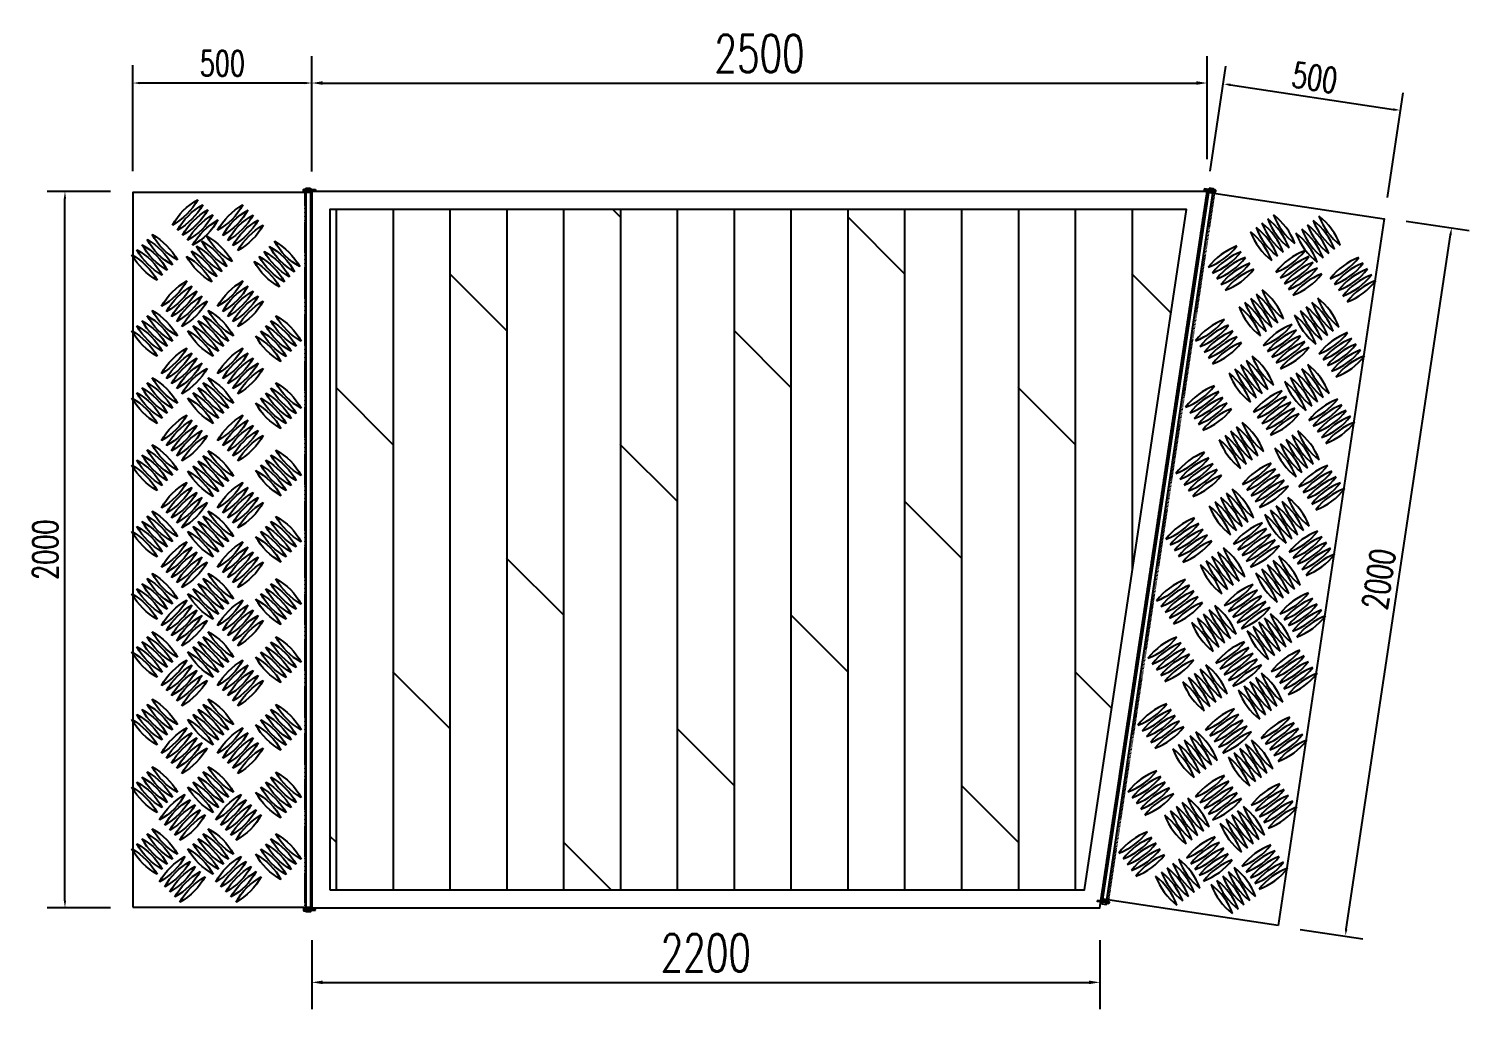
# Model space of a CAD drawing. Header units: millimetres. Extents: x -1491330 to -1355454, y 1413078 to 1531173.
# Drawn here: x -1485669 to -1481646, y 1446481 to 1449218 of the extents above; entities that cross this region are included whole.
import ezdxf

# ---------------------------------------------------------------- set-up
doc = ezdxf.new("R2010")
doc.units = ezdxf.units.MM
doc.header["$LTSCALE"] = 10
doc.linetypes.add('DASHED2', pattern=[0.375, 0.25, -0.125])
doc.layers.get('0').update_dxf_attribs({"linetype": 'CONTINUOUS'})
doc.layers.get('DEFPOINTS').update_dxf_attribs({"linetype": 'CONTINUOUS'})
doc.layers.add('W-bridge approach引桥', color=4, linetype='CONTINUOUS')
doc.layers.add('W-WOOD_FLOOR木地板', color=30, linetype='CONTINUOUS')
doc.styles.add('STANDARD_T3', font='simplex.shx', dxfattribs={"width": 0.7, "bigfont": 'gbcbig.shx'})
doc.dimstyles.new('W&&20', dxfattribs={"dimtxt": 70, "dimasz": 20, "dimexe": 50, "dimexo": 60, "dimgap": 20, "dimtad": 1, "dimdec": 0, "dimzin": 0, "dimdsep": 46, "dimtxsty": 'STANDARD_T3', "dimcen": 0.09, "dimclrd": 1, "dimclre": 1, "dimclrt": 7, "dimazin": 2, "dimtfac": 1, "dimtdec": 0, "dimtix": 1, "dimtmove": 2, "dimatfit": 3, "dimfxl": 0, "dimtolj": 1, "dimtzin": 0, "dimarcsym": 0})
doc.dimstyles.new('W&&30', dxfattribs={"dimtxt": 105, "dimasz": 30, "dimexe": 75, "dimexo": 90, "dimgap": 30, "dimtad": 1, "dimdec": 0, "dimzin": 0, "dimdsep": 46, "dimtxsty": 'STANDARD_T3', "dimcen": 0.09, "dimclrd": 1, "dimclre": 1, "dimclrt": 7, "dimazin": 2, "dimtfac": 1, "dimtdec": 0, "dimtix": 1, "dimtmove": 2, "dimatfit": 3, "dimfxl": 0, "dimtolj": 1, "dimtzin": 0, "dimarcsym": 0})

# ---------------------------------------------------------------- blocks, each defined once
blk = doc.blocks.new('*U105')
at = {"color": 8, "linetype": 'Continuous'}
for p, q in [((-1.3, 2.4), (-2.7, 1.2)), ((0, 1.9), (0, -1.9)), ((-1.3, -2.4), (-2.7, -1.2))]:
    blk.add_line(p, q, dxfattribs=at)
at = {"color": 7, "linetype": 'Continuous'}
for p, q in [((24, 1.9), (0, 1.9)), ((0, 0), (25.6, 0)), ((24, 1.9), (24, 0)), ((25.6, -1.9), (25.6, 0)), ((0, -1.9), (25.6, -1.9))]:
    blk.add_line(p, q, dxfattribs=at)
for centre, radius, start, end in [((-4.1, 0), 3.7, 41.3178, 318.6822), ((-4.1, 0), 1.85, 41.3178, 318.6822), ((0, 3.6), 3.59, 221.3178, 270), ((0, -3.6), 3.59, 90, 138.6822), ((0, 3.6), 1.74, 221.3178, 270), ((0, -3.6), 1.74, 90, 138.6822)]:
    blk.add_arc(centre, radius, start, end, dxfattribs=at)
blk = doc.blocks.new('*U96')
for centre, start, end in [((175.1, 0), 164.0608, 195.9392), ((-175.1, 0), 344.0608, 15.9392)]:
    blk.add_arc(centre, 182.1, start, end)
blk = doc.blocks.new('*U97')
at = {"color": 0, "linetype": 'ByBlock', "lineweight": -2}
for p in [(0, 0), (20, 0), (40, 0), (60, 0), (80, 0)]:
    blk.add_blockref('*U96', p, dxfattribs=at)
blk = doc.blocks.new('*U98')
for centre, start, end in [((175.1, 0), 164.0608, 195.9392), ((-175.1, 0), 344.0608, 15.9392)]:
    blk.add_arc(centre, 182.1, start, end)
blk = doc.blocks.new('*U99')
at = {"color": 0, "linetype": 'ByBlock', "lineweight": -2}
for p in [(0, 0), (20, 0), (40, 0), (60, 0), (80, 0)]:
    blk.add_blockref('*U98', p, dxfattribs=at)
blk = doc.blocks.new('*U100')
for centre, start, end in [((175.1, 0), 164.0608, 195.9392), ((-175.1, 0), 344.0608, 15.9392)]:
    blk.add_arc(centre, 182.1, start, end)
blk = doc.blocks.new('*U101')
at = {"color": 0, "linetype": 'ByBlock', "lineweight": -2}
for p in [(0, 0), (20, 0), (40, 0), (60, 0), (80, 0)]:
    blk.add_blockref('*U100', p, dxfattribs=at)
blk = doc.blocks.new('*U102')
for centre, start, end in [((175.1, 0), 164.0608, 195.9392), ((-175.1, 0), 344.0608, 15.9392)]:
    blk.add_arc(centre, 182.1, start, end)
blk = doc.blocks.new('*U103')
at = {"color": 0, "linetype": 'ByBlock', "lineweight": -2}
for p in [(0, 0), (20, 0), (40, 0), (60, 0), (80, 0)]:
    blk.add_blockref('*U102', p, dxfattribs=at)
blk = doc.blocks.new('*D200')
at = {"layer": 'DEFPOINTS', "color": 0, "transparency": 16777216}
for p in [(-1485378, 1449066.7), (-1485378, 1448760.7), (-1484878, 1448760.1)]:
    blk.add_point(p, dxfattribs=at)
at = {"layer": 'W-bridge approach引桥', "color": 1, "lineweight": -2, "transparency": 16777216}
for p, q in [((-1485378, 1448820.7), (-1485378, 1449116.7)), ((-1484878, 1448820.1), (-1484878, 1449116.7)), ((-1484898, 1449066.7), (-1485358, 1449066.7))]:
    blk.add_line(p, q, dxfattribs=at)
at = {"layer": 'W-bridge approach引桥', "color": 1, "transparency": 16777216}
for points in [[(-1485358, 1449070), (-1485358, 1449063.4), (-1485378, 1449066.7)], [(-1484898, 1449070), (-1484898, 1449063.4), (-1484878, 1449066.7)]]:
    blk.add_solid(points, dxfattribs=at)
at = {"layer": 'W-bridge approach引桥', "color": 7, "transparency": 16777216, "insert": (-1485128, 1449121.7), "char_height": 70, "attachment_point": 5, "style": 'STANDARD_T3'}
blk.add_mtext('\\A1;500', dxfattribs=at)
blk = doc.blocks.new('*D141')
at = {"layer": 'DEFPOINTS', "color": 0, "transparency": 16777216}
for p in [(-1485567.6, 1448763.7), (-1485380, 1448763.7), (-1485380, 1446763.7)]:
    blk.add_point(p, dxfattribs=at)
at = {"layer": 'W-bridge approach引桥', "color": 1, "lineweight": -2, "transparency": 16777216}
for p, q in [((-1485440, 1448763.7), (-1485617.6, 1448763.7)), ((-1485567.6, 1446783.7), (-1485567.6, 1448743.7)), ((-1485440, 1446763.7), (-1485617.6, 1446763.7))]:
    blk.add_line(p, q, dxfattribs=at)
at = {"layer": 'W-bridge approach引桥', "color": 1, "transparency": 16777216}
for points in [[(-1485570.9, 1448743.7), (-1485564.3, 1448743.7), (-1485567.6, 1448763.7)], [(-1485570.9, 1446783.7), (-1485564.3, 1446783.7), (-1485567.6, 1446763.7)]]:
    blk.add_solid(points, dxfattribs=at)
at = {"layer": 'W-bridge approach引桥', "color": 7, "transparency": 16777216, "insert": (-1485622.6, 1447763.7), "char_height": 70, "attachment_point": 5, "rotation": 90, "style": 'STANDARD_T3'}
blk.add_mtext('\\A1;2000', dxfattribs=at)
blk = doc.blocks.new('*D321')
at = {"layer": 'DEFPOINTS', "color": 0, "transparency": 16777216}
for p in [(-1481838.4, 1448990.2), (-1482378.4, 1448761.1), (-1481883.8, 1448687.6)]:
    blk.add_point(p, dxfattribs=at)
at = {"layer": 'W-bridge approach引桥', "color": 1, "lineweight": -2, "transparency": 16777216}
for p, q in [((-1482369.5, 1448820.4), (-1482325.5, 1449113.8)), ((-1482313.1, 1449061.4), (-1481858.2, 1448993.1)), ((-1481874.9, 1448746.9), (-1481831, 1449039.6))]:
    blk.add_line(p, q, dxfattribs=at)
at = {"layer": 'W-bridge approach引桥', "color": 1, "transparency": 16777216}
for points in [[(-1482312.6, 1449064.7), (-1482313.6, 1449058.1), (-1482332.9, 1449064.3)], [(-1481857.7, 1448996.4), (-1481858.7, 1448989.8), (-1481838.4, 1448990.2)]]:
    blk.add_solid(points, dxfattribs=at)
at = {"layer": 'W-bridge approach引桥', "color": 7, "transparency": 16777216, "insert": (-1482077.5, 1449081.6), "char_height": 70, "attachment_point": 5, "rotation": 351.4692, "style": 'STANDARD_T3'}
blk.add_mtext('\\A1;500', dxfattribs=at)
blk = doc.blocks.new('*D320')
at = {"layer": 'DEFPOINTS', "color": 0, "transparency": 16777216}
for p in [(-1481881.3, 1448690.2), (-1481695.8, 1448662.4), (-1482178, 1446712.4)]:
    blk.add_point(p, dxfattribs=at)
at = {"layer": 'W-bridge approach引桥', "color": 1, "lineweight": -2, "transparency": 16777216}
for p, q in [((-1481822, 1448681.3), (-1481646.4, 1448655)), ((-1481989.5, 1446704.3), (-1481698.8, 1448642.6)), ((-1482118.7, 1446703.5), (-1481943.1, 1446677.1))]:
    blk.add_line(p, q, dxfattribs=at)
at = {"layer": 'W-bridge approach引桥', "color": 1, "transparency": 16777216}
for points in [[(-1481702.1, 1448643.1), (-1481695.5, 1448642.1), (-1481695.8, 1448662.4)], [(-1481992.8, 1446704.8), (-1481986.2, 1446703.8), (-1481992.5, 1446684.5)]]:
    blk.add_solid(points, dxfattribs=at)
at = {"layer": 'W-bridge approach引桥', "color": 7, "transparency": 16777216, "insert": (-1481898.6, 1447681.6), "char_height": 70, "attachment_point": 5, "rotation": 81.4692, "style": 'STANDARD_T3'}
blk.add_mtext('\\A1;2000', dxfattribs=at)
blk = doc.blocks.new('*D322')
at = {"layer": 'DEFPOINTS', "color": 0, "transparency": 16777216}
for p in [(-1482378, 1449066.7), (-1484878, 1448763.7), (-1482378, 1448763.7)]:
    blk.add_point(p, dxfattribs=at)
at = {"layer": 'W-WOOD_FLOOR木地板', "color": 1, "lineweight": -2, "transparency": 16777216}
for p, q in [((-1484878, 1448853.7), (-1484878, 1449141.7)), ((-1482378, 1448853.7), (-1482378, 1449141.7)), ((-1484848, 1449066.7), (-1482408, 1449066.7))]:
    blk.add_line(p, q, dxfattribs=at)
at = {"layer": 'W-WOOD_FLOOR木地板', "color": 1, "transparency": 16777216}
for points in [[(-1484848, 1449071.7), (-1484848, 1449061.7), (-1484878, 1449066.7)], [(-1482408, 1449071.7), (-1482408, 1449061.7), (-1482378, 1449066.7)]]:
    blk.add_solid(points, dxfattribs=at)
at = {"layer": 'W-WOOD_FLOOR木地板', "color": 7, "transparency": 16777216, "insert": (-1483628, 1449149.2), "char_height": 105, "attachment_point": 5, "style": 'STANDARD_T3'}
blk.add_mtext('\\A1;2500', dxfattribs=at)
blk = doc.blocks.new('*D323')
at = {"layer": 'DEFPOINTS', "color": 0, "transparency": 16777216}
for p in [(-1484878, 1446763.7), (-1482678, 1446763.7), (-1482678, 1446555.5)]:
    blk.add_point(p, dxfattribs=at)
at = {"layer": 'W-WOOD_FLOOR木地板', "color": 1, "lineweight": -2, "transparency": 16777216}
for p, q in [((-1484878, 1446673.7), (-1484878, 1446480.5)), ((-1482678, 1446673.7), (-1482678, 1446480.5)), ((-1484848, 1446555.5), (-1482708, 1446555.5))]:
    blk.add_line(p, q, dxfattribs=at)
at = {"layer": 'W-WOOD_FLOOR木地板', "color": 1, "transparency": 16777216}
for points in [[(-1484848, 1446560.5), (-1484848, 1446550.5), (-1484878, 1446555.5)], [(-1482708, 1446560.5), (-1482708, 1446550.5), (-1482678, 1446555.5)]]:
    blk.add_solid(points, dxfattribs=at)
at = {"layer": 'W-WOOD_FLOOR木地板', "color": 7, "transparency": 16777216, "insert": (-1483778, 1446638), "char_height": 105, "attachment_point": 5, "style": 'STANDARD_T3'}
blk.add_mtext('\\A1;2200', dxfattribs=at)

msp = doc.modelspace()

# ---------------------------------------------------------------- hatches: boundary and pattern name
at = {"layer": 'W-WOOD_FLOOR木地板'}
h = msp.add_hatch(dxfattribs=at)
h.set_pattern_fill('DOLMIT', color=256, scale=200, angle=90)
h.set_pattern_definition([(90, (-3011969.26, -1009842.58), (-158.748412, 1e-14), []), (135, (-3011969.26, -1009842.6), (-317.49661, -317.49661), [224.50425, -449.008])])
h.paths.add_polyline_path([(-1484828, 1448713.7), (-1484828, 1446813.7), (-1482721, 1446813.7), (-1482436, 1448713.7)])

# ---------------------------------------------------------------- linework, layer by layer
for points in [[(-1485378, 1446765.7), (-1484878, 1446765.7), (-1484878, 1448760.7), (-1485378, 1448760.7)], [(-1482179.7, 1446714.7), (-1482674.2, 1446788.8), (-1482378.3, 1448761.8), (-1481883.8, 1448687.6)]]:
    msp.add_lwpolyline(points, close=True)
at = {"layer": 'W-bridge approach引桥', "linetype": 'DASHED2'}
for points in [[(-1484898, 1446763.7), (-1484878, 1446763.7), (-1484878, 1448762.7), (-1484898, 1448762.7)], [(-1482654.7, 1446783.9), (-1482674.5, 1446786.8), (-1482378, 1448763.7), (-1482358.2, 1448760.8)]]:
    msp.add_lwpolyline(points, close=True, dxfattribs=at)
at = {"layer": 'W-bridge approach引桥', "color": 4}
for points in [[(-1484882, 1448772.7), (-1484882, 1446752.3), (-1484894, 1446752.3), (-1484894, 1448772.7)], [(-1482372.5, 1448773), (-1482672.2, 1446775), (-1482660.4, 1446773.2), (-1482360.7, 1448771.2)]]:
    msp.add_lwpolyline(points, close=True, dxfattribs=at)
at = {"layer": 'W-bridge approach引桥', "color": 3}
for points in [[(-1484878, 1446763.7), (-1482678, 1446763.7), (-1482378, 1448763.7), (-1484878, 1448763.7)], [(-1484828, 1446813.7), (-1482721, 1446813.7), (-1482436, 1448713.7), (-1484828, 1448713.7)]]:
    msp.add_lwpolyline(points, close=True, dxfattribs=at)

# ---------------------------------------------------------------- block references
at = {"color": 0, "xscale": -1}
for name, p, rotation in [('*U101', (-1485175.7, 1448648.9), 315.0000000003766), ('*U99', (-1485049.4, 1448634.3), 315.0000000003766), ('*U97', (-1485345.4, 1448551.6), 224.9999999996235), ('*U103', (-1485192.9, 1448547.3), 224.9999999996235), ('*U103', (-1485004, 1448532.8), 224.9999999996235), ('*U101', (-1485206.1, 1448422), 315.0000000003766), ('*U99', (-1485049.4, 1448422), 315.0000000003766), ('*U97', (-1485345.4, 1448339.2), 224.9999999996235), ('*U103', (-1485188.7, 1448339.2), 224.9999999996235), ('*U103', (-1484999.7, 1448324.7), 224.9999999996235), ('*U101', (-1485206.1, 1448234.5), 315.0000000003766), ('*U99', (-1485049.4, 1448234.5), 315.0000000003766), ('*U97', (-1485345.4, 1448151.8), 224.9999999996235), ('*U103', (-1485188.7, 1448151.8), 224.9999999996235), ('*U103', (-1484999.7, 1448137.2), 224.9999999996235), ('*U101', (-1485206.1, 1448047.1), 315.0000000003766), ('*U99', (-1485049.4, 1448047.1), 315.0000000003766), ('*U97', (-1485345.4, 1447964.3), 224.9999999996235), ('*U103', (-1485188.7, 1447947.6), 224.9999999996235), ('*U103', (-1484999.7, 1447949.8), 224.9999999996235), ('*U101', (-1485206.1, 1447859.6), 315.0000000003766), ('*U99', (-1485049.4, 1447859.6), 315.0000000003766), ('*U97', (-1485345.4, 1447779.1), 224.9999999996235), ('*U103', (-1485188.7, 1447779.1), 224.9999999996235), ('*U103', (-1484999.7, 1447764.6), 224.9999999996235), ('*U101', (-1485206.1, 1447693.3), 315.0000000003766), ('*U99', (-1485049.4, 1447693.3), 315.0000000003766), ('*U97', (-1485345.4, 1447605), 224.9999999996231), ('*U103', (-1485188.7, 1447605), 224.9999999996231), ('*U103', (-1484999.7, 1447590.5), 224.9999999996231), ('*U101', (-1485206.1, 1447530.8), 315.0000000003766), ('*U99', (-1485049.4, 1447530.8), 315.0000000003766), ('*U97', (-1485345.4, 1447442.6), 224.9999999996231), ('*U103', (-1485188.7, 1447442.6), 224.9999999996231), ('*U103', (-1484999.7, 1447428), 224.9999999996231), ('*U101', (-1485206.1, 1447363.1), 315.0000000003766), ('*U99', (-1485049.4, 1447363.1), 315.0000000003766), ('*U97', (-1485345.4, 1447253.9), 224.9999999996231), ('*U103', (-1485188.7, 1447253.9), 224.9999999996231), ('*U103', (-1484999.7, 1447239.3), 224.9999999996231), ('*U101', (-1485206.1, 1447174.4), 315.0000000003766), ('*U99', (-1485049.4, 1447174.4), 315.0000000003766), ('*U97', (-1485345.4, 1447065.2), 224.9999999996231), ('*U103', (-1485188.7, 1447065.2), 224.9999999996231), ('*U103', (-1484999.7, 1447050.6), 224.9999999996231), ('*U101', (-1485211.3, 1446987.7), 315.0000000003769), ('*U99', (-1485054.6, 1446987.7), 315.0000000003769), ('*U97', (-1485345.4, 1446892.6), 224.9999999996231), ('*U103', (-1485188.7, 1446892.6), 224.9999999996231), ('*U103', (-1484999.7, 1446878), 224.9999999996231), ('*U101', (-1485211.3, 1446815.1), 315.0000000003769), ('*U99', (-1485054.6, 1446815.1), 315.0000000003769)]:
    msp.add_blockref(name, p, dxfattribs=dict(at, rotation=rotation))
at = {"color": 0}
for name, p, rotation in [('*U99', (-1482227.5, 1448611.3), 36.46923438967526), ('*U101', (-1482100.4, 1448607), 36.46923438967526), ('*U103', (-1482287.5, 1448517.6), 126.4692343904284), ('*U103', (-1482098.4, 1448504), 126.4692343904284), ('*U97', (-1481947, 1448485.6), 126.4692343904284), ('*U99', (-1482259, 1448401.3), 36.46923438967526), ('*U101', (-1482104, 1448378.1), 36.46923438967526), ('*U103', (-1482322.6, 1448312.4), 126.4692343904284), ('*U103', (-1482133.5, 1448298.8), 126.4692343904284), ('*U97', (-1481978.5, 1448275.6), 126.4692343904284), ('*U99', (-1482286.8, 1448215.9), 36.46923438967526), ('*U101', (-1482131.8, 1448192.7), 36.46923438967526), ('*U103', (-1482350.4, 1448127.1), 126.4692343904284), ('*U103', (-1482161.3, 1448113.4), 126.4692343904284), ('*U97', (-1482006.3, 1448090.2), 126.4692343904284), ('*U99', (-1482314.6, 1448030.6), 36.46923438967526), ('*U101', (-1482159.6, 1448007.3), 36.46923438967526), ('*U103', (-1482378.2, 1447941.7), 126.4692343904284), ('*U103', (-1482191.6, 1447911.5), 126.4692343904284), ('*U97', (-1482034.1, 1447904.8), 126.4692343904284), ('*U99', (-1482342.4, 1447845.2), 36.46923438967526), ('*U101', (-1482187.4, 1447821.9), 36.46923438967526), ('*U103', (-1482405.7, 1447758.5), 126.4692343904284), ('*U103', (-1482216.6, 1447744.9), 126.4692343904284), ('*U97', (-1482061.6, 1447721.7), 126.4692343904284), ('*U99', (-1482367.1, 1447680.7), 36.46923438967526), ('*U101', (-1482212.1, 1447657.5), 36.46923438967526), ('*U103', (-1482431.5, 1447586.4), 126.4692343904288), ('*U103', (-1482242.4, 1447572.8), 126.4692343904288), ('*U97', (-1482087.4, 1447549.5), 126.4692343904288), ('*U99', (-1482391.2, 1447520), 36.46923438967526), ('*U101', (-1482236.2, 1447496.8), 36.46923438967526), ('*U103', (-1482455.6, 1447425.7), 126.4692343904288), ('*U103', (-1482266.5, 1447412.1), 126.4692343904288), ('*U97', (-1482111.5, 1447388.8), 126.4692343904288), ('*U99', (-1482416.1, 1447354.2), 36.46923438967526), ('*U101', (-1482261.1, 1447330.9), 36.46923438967526), ('*U103', (-1482483.6, 1447239.1), 126.4692343904288), ('*U103', (-1482294.5, 1447225.5), 126.4692343904288), ('*U97', (-1482139.5, 1447202.2), 126.4692343904288), ('*U99', (-1482444.1, 1447167.6), 36.46923438967526), ('*U101', (-1482289.1, 1447144.3), 36.46923438967526), ('*U103', (-1482511.6, 1447052.5), 126.4692343904288), ('*U103', (-1482322.5, 1447038.9), 126.4692343904288), ('*U97', (-1482167.5, 1447015.6), 126.4692343904288), ('*U99', (-1482466.6, 1446982.1), 36.46923438967496), ('*U101', (-1482311.6, 1446958.9), 36.46923438967496), ('*U103', (-1482537.2, 1446881.8), 126.4692343904288), ('*U103', (-1482348.1, 1446868.2), 126.4692343904288), ('*U97', (-1482193.1, 1446845), 126.4692343904288), ('*U99', (-1482492.2, 1446811.4), 36.46923438967496), ('*U101', (-1482337.2, 1446788.2), 36.46923438967496)]:
    msp.add_blockref(name, p, dxfattribs=dict(at, rotation=rotation))
at = {"layer": 'W-bridge approach引桥', "xscale": -1}
for p, rotation in [((-1484894, 1448767.2), 180), ((-1482659.5, 1446779.3), 351.4692343900519)]:
    msp.add_blockref('*U105', p, dxfattribs=dict(at, rotation=rotation))
at = {"layer": 'W-bridge approach引桥', "rotation": 171.4692343900519}
msp.add_blockref('*U105', (-1482361.5, 1448765.8), dxfattribs=at)
at = {"layer": 'W-bridge approach引桥'}
msp.add_blockref('*U105', (-1484894, 1446758.5), dxfattribs=at)

# ---------------------------------------------------------------- dimensions: what is measured, and where the dimension line sits
dim = msp.add_linear_dim(base=(-1485378, 1449066.7), p1=(-1484878, 1448760.1), p2=(-1485378, 1448760.7), dimstyle='W&&20', dxfattribs=at)
dim.commit()
dim.dimension.update_dxf_attribs({"geometry": '*D200', "text_midpoint": (-1485128, 1449121.7)})
for base, p1, p2, angle, picture, middle in [((-1481838.4, 1448990.2), (-1482378.4, 1448761.1), (-1481883.8, 1448687.6), 171.4692, '*D321', (-1482077.5, 1449081.6)), ((-1485567.6, 1448763.7), (-1485380, 1446763.7), (-1485380, 1448763.7), 90, '*D141', (-1485622.6, 1447763.7)), ((-1481695.8, 1448662.4), (-1482178, 1446712.4), (-1481881.3, 1448690.2), 81.4692, '*D320', (-1481898.6, 1447681.6))]:
    dim = msp.add_linear_dim(base=base, p1=p1, p2=p2, angle=angle, dimstyle='W&&20', dxfattribs=at)
    dim.commit()
    dim.dimension.update_dxf_attribs({"geometry": picture, "text_midpoint": middle})
at = {"layer": 'W-WOOD_FLOOR木地板'}
for base, p1, p2, picture, middle in [((-1482378, 1449066.7), (-1484878, 1448763.7), (-1482378, 1448763.7), '*D322', (-1483628, 1449149.2)), ((-1482678, 1446555.5), (-1484878, 1446763.7), (-1482678, 1446763.7), '*D323', (-1483778, 1446638))]:
    dim = msp.add_linear_dim(base=base, p1=p1, p2=p2, dimstyle='W&&30', dxfattribs=at)
    dim.commit()
    dim.dimension.update_dxf_attribs({"geometry": picture, "text_midpoint": middle})

doc.saveas('drawing.dxf')
